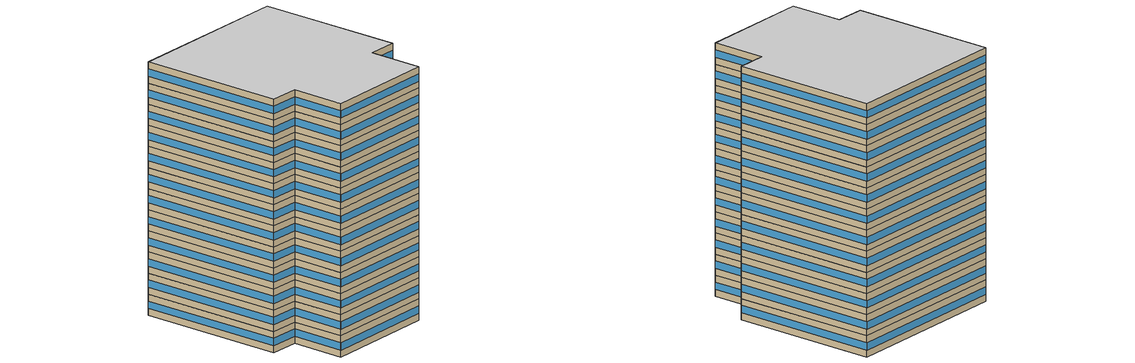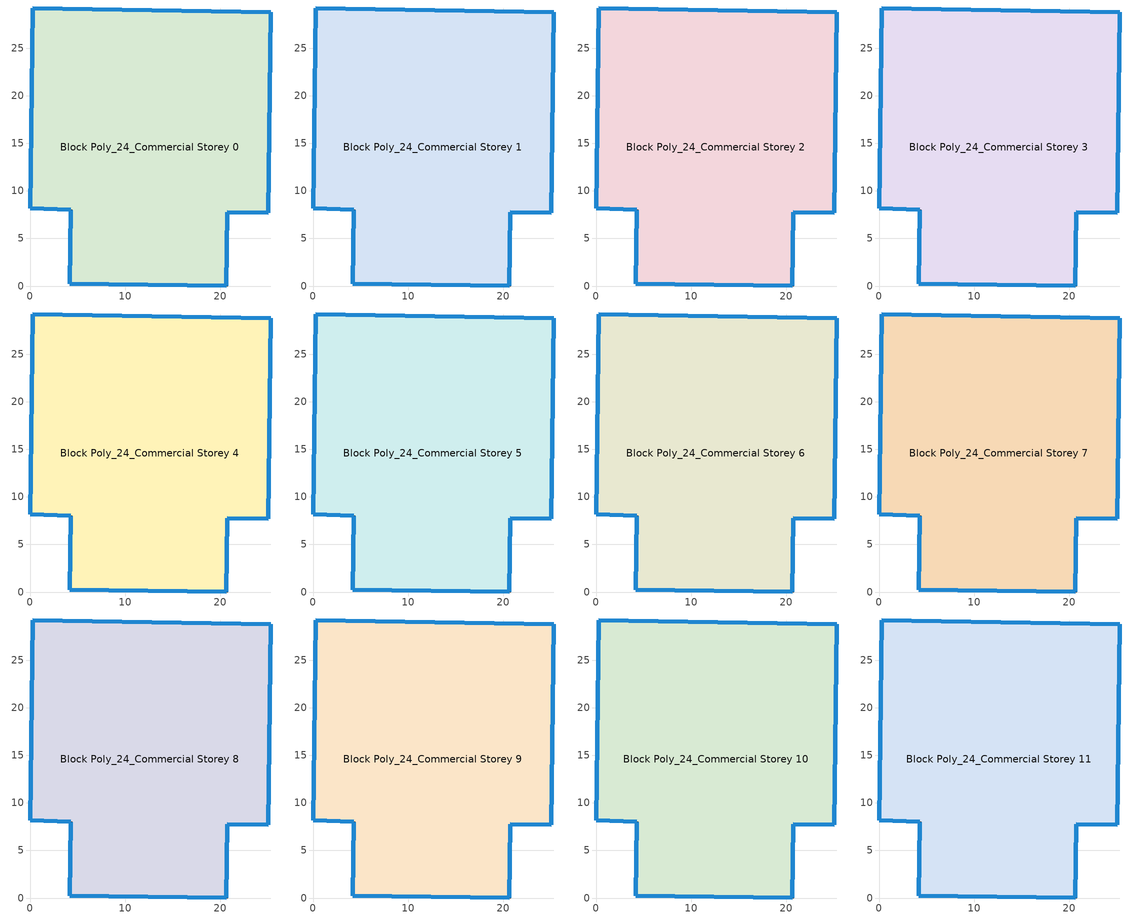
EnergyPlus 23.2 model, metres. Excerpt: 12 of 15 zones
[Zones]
Block Poly_24_Commercial Storey 0
 floor ground (HSCWZ_Public&Industrial_1995_FloorGround): 25.32,28.76 25.03,7.7 20.74,7.76 20.64,0 4.17,0.23 4.28,7.99 0,8.16 0.3,29.22 z0
 wall outside (HSCWZ_Public&Industrial_1995_ExtWall): 0,8.16 4.28,7.99 4.17,0.23 20.64,0 20.74,7.76 25.03,7.7 25.32,28.76 0.3,29.22 0,8.16 z0:3
 window (HSCWZ_Public&Industrial_1995_Win): 0,8.16 4.28,7.99 / 4.28,7.99 4.17,0.24 / 4.18,0.23 20.63,0 / 20.64,0 20.74,7.76 / 20.75,7.76 25.03,7.7 / 25.03,7.71 25.32,28.75 / 25.31,28.76 0.31,29.22 / 0.3,29.21 0,8.17 z0.98:2.02
Block Poly_24_Commercial Storey 1
 floor to Block Poly_24_Commercial Storey 0 (HSCWZ_Public&Industrial_1995_FloorSlab): 25.32,28.76 25.03,7.7 20.74,7.76 20.64,0 4.17,0.23 4.28,7.99 0,8.16 0.3,29.22 z3
 wall outside (HSCWZ_Public&Industrial_1995_ExtWall): 0,8.16 4.28,7.99 4.17,0.23 20.64,0 20.74,7.76 25.03,7.7 25.32,28.76 0.3,29.22 0,8.16 z3:6
 window (HSCWZ_Public&Industrial_1995_Win): 0,8.16 4.28,7.99 / 4.28,7.99 4.17,0.24 / 4.18,0.23 20.63,0 / 20.64,0 20.74,7.76 / 20.75,7.76 25.03,7.7 / 25.03,7.71 25.32,28.75 / 25.31,28.76 0.31,29.22 / 0.3,29.21 0,8.17 z3.98:5.03
Block Poly_24_Commercial Storey 2
 floor to Block Poly_24_Commercial Storey 1 (HSCWZ_Public&Industrial_1995_FloorSlab): 25.32,28.76 25.03,7.7 20.74,7.76 20.64,0 4.17,0.23 4.28,7.99 0,8.16 0.3,29.22 z6
 wall outside (HSCWZ_Public&Industrial_1995_ExtWall): 0,8.16 4.28,7.99 4.17,0.23 20.64,0 20.74,7.76 25.03,7.7 25.32,28.76 0.3,29.22 0,8.16 z6:9
 window (HSCWZ_Public&Industrial_1995_Win): 0,8.16 4.28,7.99 / 4.28,7.99 4.17,0.24 / 4.18,0.23 20.63,0 / 20.64,0 20.74,7.76 / 20.75,7.76 25.03,7.7 / 25.03,7.71 25.32,28.75 / 25.31,28.76 0.31,29.22 / 0.3,29.21 0,8.17 z6.97:8.03
Block Poly_24_Commercial Storey 3
 floor to Block Poly_24_Commercial Storey 2 (HSCWZ_Public&Industrial_1995_FloorSlab): 25.32,28.76 25.03,7.7 20.74,7.76 20.64,0 4.17,0.23 4.28,7.99 0,8.16 0.3,29.22 z9
 wall outside (HSCWZ_Public&Industrial_1995_ExtWall): 0,8.16 4.28,7.99 4.17,0.23 20.64,0 20.74,7.76 25.03,7.7 25.32,28.76 0.3,29.22 0,8.16 z9:12
 window (HSCWZ_Public&Industrial_1995_Win): 0,8.16 4.28,7.99 / 4.28,7.99 4.17,0.24 / 4.18,0.23 20.63,0 / 20.64,0 20.74,7.76 / 20.75,7.76 25.03,7.7 / 25.03,7.71 25.32,28.75 / 25.31,28.76 0.31,29.22 / 0.3,29.21 0,8.17 z9.97:11.03
Block Poly_24_Commercial Storey 4
 floor to Block Poly_24_Commercial Storey 3 (HSCWZ_Public&Industrial_1995_FloorSlab): 25.32,28.76 25.03,7.7 20.74,7.76 20.64,0 4.17,0.23 4.28,7.99 0,8.16 0.3,29.22 z12
 wall outside (HSCWZ_Public&Industrial_1995_ExtWall): 0,8.16 4.28,7.99 4.17,0.23 20.64,0 20.74,7.76 25.03,7.7 25.32,28.76 0.3,29.22 0,8.16 z12:15
 window (HSCWZ_Public&Industrial_1995_Win): 0,8.16 4.28,7.99 / 4.28,7.99 4.17,0.24 / 4.18,0.23 20.63,0 / 20.64,0 20.74,7.76 / 20.75,7.76 25.03,7.7 / 25.03,7.71 25.32,28.75 / 25.31,28.76 0.31,29.22 / 0.3,29.21 0,8.17 z12.97:14.03
Block Poly_24_Commercial Storey 5
 floor to Block Poly_24_Commercial Storey 4 (HSCWZ_Public&Industrial_1995_FloorSlab): 25.32,28.76 25.03,7.7 20.74,7.76 20.64,0 4.17,0.23 4.28,7.99 0,8.16 0.3,29.22 z15
 wall outside (HSCWZ_Public&Industrial_1995_ExtWall): 0,8.16 4.28,7.99 4.17,0.23 20.64,0 20.74,7.76 25.03,7.7 25.32,28.76 0.3,29.22 0,8.16 z15:18
 window (HSCWZ_Public&Industrial_1995_Win): 0,8.16 4.28,7.99 / 4.28,7.99 4.17,0.24 / 4.18,0.23 20.63,0 / 20.64,0 20.74,7.76 / 20.75,7.76 25.03,7.7 / 25.03,7.71 25.32,28.75 / 25.31,28.76 0.31,29.22 / 0.3,29.21 0,8.17 z15.97:17.02
Block Poly_24_Commercial Storey 6
 floor to Block Poly_24_Commercial Storey 5 (HSCWZ_Public&Industrial_1995_FloorSlab): 25.32,28.76 25.03,7.7 20.74,7.76 20.64,0 4.17,0.23 4.28,7.99 0,8.16 0.3,29.22 z18
 wall outside (HSCWZ_Public&Industrial_1995_ExtWall): 0,8.16 4.28,7.99 4.17,0.23 20.64,0 20.74,7.76 25.03,7.7 25.32,28.76 0.3,29.22 0,8.16 z18:21
 window (HSCWZ_Public&Industrial_1995_Win): 0,8.16 4.28,7.99 / 4.28,7.99 4.17,0.24 / 4.18,0.23 20.63,0 / 20.64,0 20.74,7.76 / 20.75,7.76 25.03,7.7 / 25.03,7.71 25.32,28.75 / 25.31,28.76 0.31,29.22 / 0.3,29.21 0,8.17 z18.98:20.02
Block Poly_24_Commercial Storey 7
 floor to Block Poly_24_Commercial Storey 6 (HSCWZ_Public&Industrial_1995_FloorSlab): 25.32,28.76 25.03,7.7 20.74,7.76 20.64,0 4.17,0.23 4.28,7.99 0,8.16 0.3,29.22 z21
 wall outside (HSCWZ_Public&Industrial_1995_ExtWall): 0,8.16 4.28,7.99 4.17,0.23 20.64,0 20.74,7.76 25.03,7.7 25.32,28.76 0.3,29.22 0,8.16 z21:24
 window (HSCWZ_Public&Industrial_1995_Win): 0,8.16 4.28,7.99 / 4.28,7.99 4.17,0.24 / 4.18,0.23 20.63,0 / 20.64,0 20.74,7.76 / 20.75,7.76 25.03,7.7 / 25.03,7.71 25.32,28.75 / 25.31,28.76 0.31,29.22 / 0.3,29.21 0,8.17 z21.98:23.02
Block Poly_24_Commercial Storey 8
 floor to Block Poly_24_Commercial Storey 7 (HSCWZ_Public&Industrial_1995_FloorSlab): 25.32,28.76 25.03,7.7 20.74,7.76 20.64,0 4.17,0.23 4.28,7.99 0,8.16 0.3,29.22 z24
 wall outside (HSCWZ_Public&Industrial_1995_ExtWall): 0,8.16 4.28,7.99 4.17,0.23 20.64,0 20.74,7.76 25.03,7.7 25.32,28.76 0.3,29.22 0,8.16 z24:27
 window (HSCWZ_Public&Industrial_1995_Win): 0,8.16 4.28,7.99 / 4.28,7.99 4.17,0.24 / 4.18,0.23 20.63,0 / 20.64,0 20.74,7.76 / 20.75,7.76 25.03,7.7 / 25.03,7.71 25.32,28.75 / 25.31,28.76 0.31,29.22 / 0.3,29.21 0,8.17 z24.98:26.02
Block Poly_24_Commercial Storey 9
 floor to Block Poly_24_Commercial Storey 8 (HSCWZ_Public&Industrial_1995_FloorSlab): 25.32,28.76 25.03,7.7 20.74,7.76 20.64,0 4.17,0.23 4.28,7.99 0,8.16 0.3,29.22 z27
 wall outside (HSCWZ_Public&Industrial_1995_ExtWall): 0,8.16 4.28,7.99 4.17,0.23 20.64,0 20.74,7.76 25.03,7.7 25.32,28.76 0.3,29.22 0,8.16 z27:30
 window (HSCWZ_Public&Industrial_1995_Win): 0,8.16 4.28,7.99 / 4.28,7.99 4.17,0.24 / 4.18,0.23 20.63,0 / 20.64,0 20.74,7.76 / 20.75,7.76 25.03,7.7 / 25.03,7.71 25.32,28.75 / 25.31,28.76 0.31,29.22 / 0.3,29.21 0,8.17 z27.98:29.02
Block Poly_24_Commercial Storey 10
 floor to Block Poly_24_Commercial Storey 9 (HSCWZ_Public&Industrial_1995_FloorSlab): 25.32,28.76 25.03,7.7 20.74,7.76 20.64,0 4.17,0.23 4.28,7.99 0,8.16 0.3,29.22 z30
 wall outside (HSCWZ_Public&Industrial_1995_ExtWall): 0,8.16 4.28,7.99 4.17,0.23 20.64,0 20.74,7.76 25.03,7.7 25.32,28.76 0.3,29.22 0,8.16 z30:33
 window (HSCWZ_Public&Industrial_1995_Win): 0,8.16 4.28,7.99 / 4.28,7.99 4.17,0.24 / 4.18,0.23 20.63,0 / 20.64,0 20.74,7.76 / 20.75,7.76 25.03,7.7 / 25.03,7.71 25.32,28.75 / 25.31,28.76 0.31,29.22 / 0.3,29.21 0,8.17 z30.98:32.02
Block Poly_24_Commercial Storey 11
 floor to Block Poly_24_Commercial Storey 10 (HSCWZ_Public&Industrial_1995_FloorSlab): 25.32,28.76 25.03,7.7 20.74,7.76 20.64,0 4.17,0.23 4.28,7.99 0,8.16 0.3,29.22 z33
 wall outside (HSCWZ_Public&Industrial_1995_ExtWall): 0,8.16 4.28,7.99 4.17,0.23 20.64,0 20.74,7.76 25.03,7.7 25.32,28.76 0.3,29.22 0,8.16 z33:36
 window (HSCWZ_Public&Industrial_1995_Win): 0,8.16 4.28,7.99 / 4.28,7.99 4.17,0.24 / 4.18,0.23 20.63,0 / 20.64,0 20.74,7.76 / 20.75,7.76 25.03,7.7 / 25.03,7.71 25.32,28.75 / 25.31,28.76 0.31,29.22 / 0.3,29.21 0,8.17 z33.98:35.02
 ceiling to Block Poly_24_Commercial Storey 12 (HSCWZ_Public&Industrial_1995_FloorSlab): 20.64,0 20.74,7.76 25.03,7.7 25.32,28.76 0.3,29.22 0,8.16 4.28,7.99 4.17,0.23 z36
[BUILDING]
shang4hai3shi4_Commercial_3_9_1995: North Axis=0; Terrain=City; Loads Convergence Tolerance Value=0.04; Temperature Convergence Tolerance Value=0.4; Solar Distribution=FullExterior; Maximum Number of Warmup Days=25; Minimum Number of Warmup Days=1
[MATERIAL] Thermal Absorptance=0.9; Solar Absorptance=0.7; Visible Absorptance=0.7
Name | Roughness | Thickness | Conductivity | Density | Specific Heat
Concrete | MediumRough | 0.1 | 1.7 | 2240 | 900
Brick | MediumRough | 0.1 | 0.72 | 1920 | 840
Tile | Smooth | 0.02 | 1.3 | 2200 | 900
Gypsum | Smooth | 0.015 | 0.16 | 800 | 1090
Insulation 0.011 | Rough | 0.011 | 0.04 | 40 | 1500
Insulation 0.021 | Rough | 0.021 | 0.04 | 40 | 1500
Insulation 0.043 | Rough | 0.043 | 0.04 | 40 | 1500
[WINDOWMATERIAL:SIMPLEGLAZINGSYSTEM]
HSCWZ_Public&Industrial_1995_Win_material: UFactor=4.5; Solar Heat Gain Coefficient=0.6025
[CONSTRUCTION]
HSCWZ_Public&Industrial_1995_FloorSlab: Tile, Concrete, Insulation 0.021, Concrete, Tile
HSCWZ_Public&Industrial_1995_FloorGround: Tile, Concrete, Gypsum, Insulation 0.043
HSCWZ_Public&Industrial_1995_Win: HSCWZ_Public&Industrial_1995_Win_material
HSCWZ_Public&Industrial_1995_ExtWall: Brick, Concrete, Insulation 0.011
[ZONE] Type=1; Multiplier=1; Ceiling Height=autocalculate; Volume=autocalculate; Floor Area=autocalculate; Part of Total Floor Area=Yes
Block Poly_24_Commercial Storey 0; Block Poly_24_Commercial Storey 1; Block Poly_24_Commercial Storey 2; Block Poly_24_Commercial Storey 3; Block Poly_24_Commercial Storey 4; Block Poly_24_Commercial Storey 5; Block Poly_24_Commercial Storey 6; Block Poly_24_Commercial Storey 7; Block Poly_24_Commercial Storey 8; Block Poly_24_Commercial Storey 9; Block Poly_24_Commercial Storey 10; Block Poly_24_Commercial Storey 11
[PEOPLE] Number of People Schedule=People_Schedule; Number of People Calculation Method=Area/Person; Floor Area per Person=3.5; Fraction Radiant=0.3; Sensible Heat Fraction=autocalculate; Activity Level Schedule=CN_GenericActivityLevel; Carbon Dioxide Generation Rate=3.82e-08; Enable ASHRAE 55 Comfort Warnings=No; Mean Radiant Temperature Calculation Type=ZoneAveraged; Clothing Insulation Calculation Method=ClothingInsulationSchedule; Cold Stress Temperature Threshold=15.56; Heat Stress Temperature Threshold=30
Name | Zone or ZoneList or Space or SpaceList
People_Block Poly_24_Commercial Storey 0 | Block Poly_24_Commercial Storey 0
People_Block Poly_24_Commercial Storey 1 | Block Poly_24_Commercial Storey 1
People_Block Poly_24_Commercial Storey 2 | Block Poly_24_Commercial Storey 2
People_Block Poly_24_Commercial Storey 3 | Block Poly_24_Commercial Storey 3
People_Block Poly_24_Commercial Storey 4 | Block Poly_24_Commercial Storey 4
People_Block Poly_24_Commercial Storey 5 | Block Poly_24_Commercial Storey 5
People_Block Poly_24_Commercial Storey 6 | Block Poly_24_Commercial Storey 6
People_Block Poly_24_Commercial Storey 7 | Block Poly_24_Commercial Storey 7
People_Block Poly_24_Commercial Storey 8 | Block Poly_24_Commercial Storey 8
People_Block Poly_24_Commercial Storey 9 | Block Poly_24_Commercial Storey 9
People_Block Poly_24_Commercial Storey 10 | Block Poly_24_Commercial Storey 10
People_Block Poly_24_Commercial Storey 11 | Block Poly_24_Commercial Storey 11
[LIGHTS] Schedule=Lights_Schedule; Design Level Calculation Method=Watts/Area; Watts per Zone Floor Area=15; Return Air Fraction=0; Fraction Radiant=0; Fraction Visible=0; Fraction Replaceable=1; EndUse Subcategory=General; Return Air Fraction Calculated from Plenum Temperature=No; Return Air Fraction Function of Plenum Temperature Coefficient 1=0; Return Air Fraction Function of Plenum Temperature Coefficient 2=0
Name | Zone or ZoneList or Space or SpaceList
Lights_Block Poly_24_Commercial Storey 0 | Block Poly_24_Commercial Storey 0
Lights_Block Poly_24_Commercial Storey 1 | Block Poly_24_Commercial Storey 1
Lights_Block Poly_24_Commercial Storey 2 | Block Poly_24_Commercial Storey 2
Lights_Block Poly_24_Commercial Storey 3 | Block Poly_24_Commercial Storey 3
Lights_Block Poly_24_Commercial Storey 4 | Block Poly_24_Commercial Storey 4
Lights_Block Poly_24_Commercial Storey 5 | Block Poly_24_Commercial Storey 5
Lights_Block Poly_24_Commercial Storey 6 | Block Poly_24_Commercial Storey 6
Lights_Block Poly_24_Commercial Storey 7 | Block Poly_24_Commercial Storey 7
Lights_Block Poly_24_Commercial Storey 8 | Block Poly_24_Commercial Storey 8
Lights_Block Poly_24_Commercial Storey 9 | Block Poly_24_Commercial Storey 9
Lights_Block Poly_24_Commercial Storey 10 | Block Poly_24_Commercial Storey 10
Lights_Block Poly_24_Commercial Storey 11 | Block Poly_24_Commercial Storey 11
[ELECTRICEQUIPMENT] Schedule=ElectricEquipment_Schedule; Design Level Calculation Method=Watts/Area; Watts per Zone Floor Area=13; Fraction Latent=0; Fraction Radiant=0; Fraction Lost=0; EndUse Subcategory=General
Name | Zone or ZoneList or Space or SpaceList
ElectricEquipment_Block Poly_24_Commercial Storey 0 | Block Poly_24_Commercial Storey 0
ElectricEquipment_Block Poly_24_Commercial Storey 1 | Block Poly_24_Commercial Storey 1
ElectricEquipment_Block Poly_24_Commercial Storey 2 | Block Poly_24_Commercial Storey 2
ElectricEquipment_Block Poly_24_Commercial Storey 3 | Block Poly_24_Commercial Storey 3
ElectricEquipment_Block Poly_24_Commercial Storey 4 | Block Poly_24_Commercial Storey 4
ElectricEquipment_Block Poly_24_Commercial Storey 5 | Block Poly_24_Commercial Storey 5
ElectricEquipment_Block Poly_24_Commercial Storey 6 | Block Poly_24_Commercial Storey 6
ElectricEquipment_Block Poly_24_Commercial Storey 7 | Block Poly_24_Commercial Storey 7
ElectricEquipment_Block Poly_24_Commercial Storey 8 | Block Poly_24_Commercial Storey 8
ElectricEquipment_Block Poly_24_Commercial Storey 9 | Block Poly_24_Commercial Storey 9
ElectricEquipment_Block Poly_24_Commercial Storey 10 | Block Poly_24_Commercial Storey 10
ElectricEquipment_Block Poly_24_Commercial Storey 11 | Block Poly_24_Commercial Storey 11
[ZONEINFILTRATION:DESIGNFLOWRATE] Schedule=AirEx_ConditionedTime_Schedule; Design Flow Rate Calculation Method=AirChanges/Hour; Air Changes per Hour=1; Constant Term Coefficient=1; Temperature Term Coefficient=0; Velocity Term Coefficient=0; Velocity Squared Term Coefficient=0
Name | Zone or ZoneList or Space or SpaceList
Infil 1 | Block Poly_24_Commercial Storey 0
Infil 2 | Block Poly_24_Commercial Storey 1
Infil 3 | Block Poly_24_Commercial Storey 2
Infil 4 | Block Poly_24_Commercial Storey 3
Infil 5 | Block Poly_24_Commercial Storey 4
Infil 6 | Block Poly_24_Commercial Storey 5
Infil 7 | Block Poly_24_Commercial Storey 6
Infil 8 | Block Poly_24_Commercial Storey 7
Infil 9 | Block Poly_24_Commercial Storey 8
Infil 10 | Block Poly_24_Commercial Storey 9
Infil 11 | Block Poly_24_Commercial Storey 10
Infil 12 | Block Poly_24_Commercial Storey 11
[HVACTEMPLATE:THERMOSTAT]
HVACTemp: Heating Setpoint Schedule=Heating_SP_Schedule; Cooling Setpoint Schedule=Cooling_SP_Schedule
[HVACTEMPLATE:ZONE:IDEALLOADSAIRSYSTEM] Template Thermostat=HVACTemp; System Availability Schedule=HVAC_ConditionedTime_Schedule; Maximum Heating Supply Air Temperature=50; Minimum Cooling Supply Air Temperature=13; Maximum Heating Supply Air Humidity Ratio=0.0156; Minimum Cooling Supply Air Humidity Ratio=0.0077; Heating Limit=NoLimit; Cooling Limit=NoLimit; Heating Availability Schedule=Heating_Period_Schedule; Cooling Availability Schedule=Cooling_Period_Schedule; Dehumidification Control Type=ConstantSensibleHeatRatio; Cooling Sensible Heat Ratio=0.7; Dehumidification Setpoint=60; Humidification Control Type=None; Humidification Setpoint=30; Outdoor Air Method=None; Outdoor Air Flow Rate per Person=0.00944; Outdoor Air Flow Rate per Zone Floor Area=0; Outdoor Air Flow Rate per Zone=0; Demand Controlled Ventilation Type=None; Outdoor Air Economizer Type=NoEconomizer; Heat Recovery Type=None; Sensible Heat Recovery Effectiveness=0.7; Latent Heat Recovery Effectiveness=0.65
Block Poly_24_Commercial Storey 0; Block Poly_24_Commercial Storey 1; Block Poly_24_Commercial Storey 2; Block Poly_24_Commercial Storey 3; Block Poly_24_Commercial Storey 4; Block Poly_24_Commercial Storey 5; Block Poly_24_Commercial Storey 6; Block Poly_24_Commercial Storey 7; Block Poly_24_Commercial Storey 8; Block Poly_24_Commercial Storey 9; Block Poly_24_Commercial Storey 10; Block Poly_24_Commercial Storey 11
[SCHEDULE:COMPACT]
People_Schedule: Through: 12/31, For: AllDays, Until: 08:00, 0, Until: 09:00, 0.2, Until: 10:00, 0.5, Until: 20:00, 0.8, Until: 21:00, 0.7, Until: 22:00, 0.5, Until: 24:00, 0
Lights_Schedule: Through: 12/31, For: AllDays, Until: 08:00, 0.1, Until: 09:00, 0.5, Until: 17:00, 0.6, Until: 18:00, 0.8, Until: 19:00, 0.9, Until: 22:00, 1, Until: 24:00, 0.1
ElectricEquipment_Schedule: Through: 12/31, For: AllDays, Until: 08:00, 0, Until: 09:00, 0.3, Until: 10:00, 0.5, Until: 20:00, 0.8, Until: 21:00, 0.7, Until: 22:00, 0.5, Until: 24:00, 0
Heating_SP_Schedule: Through: 12/31, For: AllDays, Until: 07:00, 5, Until: 08:00, 18, Until: 09:00, 20, Until: 21:00, 20, Until: 22:00, 18, Until: 24:00, 5
Cooling_SP_Schedule: Through: 12/31, For: AllDays, Until: 09:00, 37, Until: 10:00, 28, Until: 21:00, 28, Until: 24:00, 37
Heating_Period_Schedule: Through: 04/15, For: AllDays, Until: 24:00, 1, Through: 11/01, For: AllDays, Until: 24:00, 0, Through: 12/31, For: AllDays, Until: 24:00, 1
Cooling_Period_Schedule: Through: 04/15, For: AllDays, Until: 24:00, 0, Through: 10/31, For: AllDays, Until: 24:00, 1, Through: 12/31, For: AllDays, Until: 24:00, 0
HVAC_ConditionedTime_Schedule: Through: 12/31, For: AllDays, Until: 09:00, 0, Until: 21:00, 1, Until: 24:00, 0
AirEx_ConditionedTime_Schedule: Through: 12/31, For: AllDays, Until: 08:00, 0, Until: 22:00, 3, Until: 24:00, 0
CN_GenericActivityLevel: Through: 12/31, For: Weekdays, Until: 08:00, 80, Until: 18:00, 120, Until: 24:00, 80, For: AllOtherDays, Until: 24:00, 80
